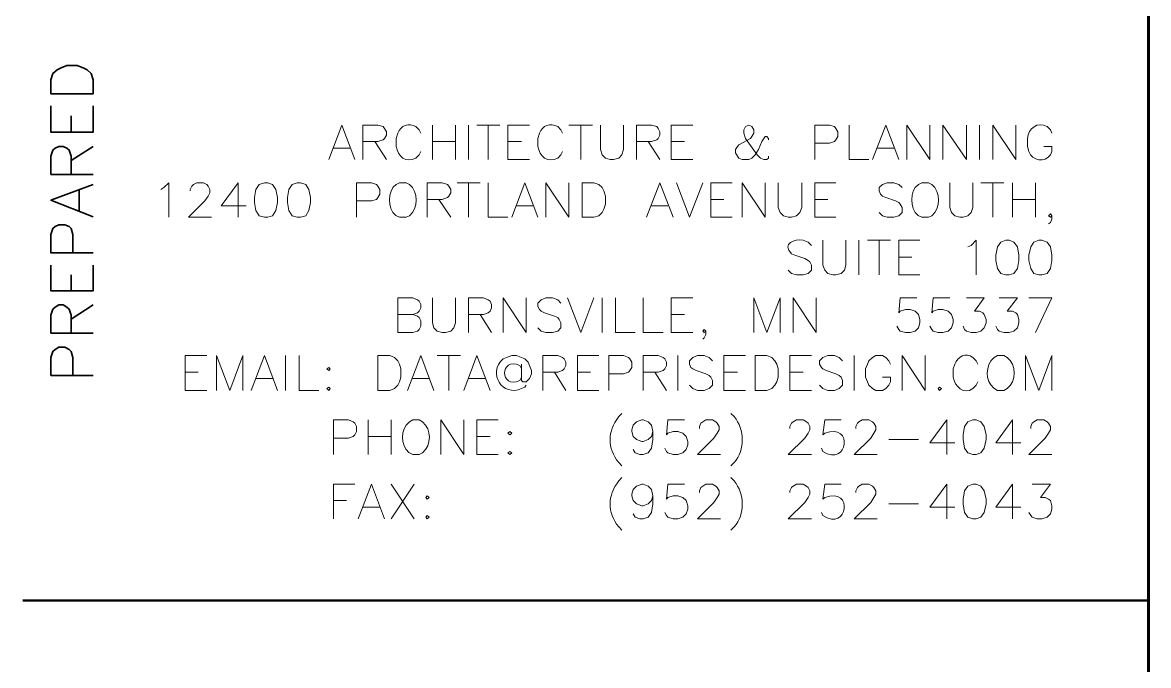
# Model space of a CAD drawing. Header units: inches. Extents: x 5 to 516, y -193 to 129.
# Drawn here: x 136.77 to 144.77, y 49.02 to 53.59 of the extents above; entities that cross this region are included whole.
import ezdxf

# ---------------------------------------------------------------- set-up
doc = ezdxf.new("R2010")
doc.units = ezdxf.units.IN
doc.header["$MEASUREMENT"] = 0
doc.layers.add('PDF_Geometry', color=7, linetype='Continuous')

msp = doc.modelspace()

# ---------------------------------------------------------------- linework, layer by layer
at = {"layer": 'PDF_Geometry', "lineweight": 60}
msp.add_lwpolyline([(144.7703083, 5.7343364), (144.7703083, 95.731007), (9.7736341, 95.731007), (9.7736341, 5.7343364)], dxfattribs=at)
at = {"layer": 'PDF_Geometry', "lineweight": 35}
msp.add_lwpolyline([(137.2736409, 53.0843361), (136.9736409, 53.0843361), (136.9736409, 53.1843361), (136.9869742, 53.2276694), (137.0169742, 53.2543361), (137.0469742, 53.2676695), (137.0869742, 53.2843361), (137.1603076, 53.2843361), (137.2036409, 53.2676695), (137.2303076, 53.2543361), (137.2603076, 53.2276694), (137.2736409, 53.1843361)], close=True, dxfattribs=at)
for points in [[(137.2736409, 52.9976704), (137.2736409, 52.8110037), (136.9736409, 52.8110037), (136.9736409, 52.9976704)], [(137.1169738, 52.8110037), (137.1169738, 52.9276704)], [(137.2736409, 52.5110023), (136.9736409, 52.5110023), (136.9736409, 52.6410023), (136.9869742, 52.6843357), (137.0036409, 52.697669), (137.0303075, 52.7110023), (137.0603075, 52.7110023), (137.0869742, 52.697669), (137.1036409, 52.6843357), (137.1169742, 52.6410023), (137.1169742, 52.5110023)], [(137.1169738, 52.6110016), (137.2736405, 52.7110017)], [(137.2736409, 52.2110043), (136.9736409, 52.327671), (137.2736409, 52.4410043)], [(137.1736407, 52.2543359), (137.1736407, 52.3976692)], [(137.2736409, 51.9543379), (136.9736409, 51.9543379), (136.9736409, 52.0843379), (136.9869742, 52.1276713), (137.0036409, 52.1410046), (137.0303075, 52.1543379), (137.0736409, 52.1543379), (137.1036409, 52.1410046), (137.1169742, 52.1276713), (137.1303076, 52.0843379), (137.1303076, 51.9543379)], [(137.2736409, 51.8676721), (137.2736409, 51.6843387), (136.9736409, 51.6843387), (136.9736409, 51.8676721)], [(137.1169738, 51.6843387), (137.1169738, 51.797672)], [(137.2736409, 51.3843373), (136.9736409, 51.3843373), (136.9736409, 51.511004), (136.9869742, 51.5543373), (137.0036409, 51.5676707), (137.0303075, 51.5843373), (137.0603075, 51.5843373), (137.0869742, 51.5676707), (137.1036409, 51.5543373), (137.1169742, 51.511004), (137.1169742, 51.3843373)], [(137.1169738, 51.4843367), (137.2736405, 51.5843367)], [(137.2736409, 51.0843359), (136.9736409, 51.0843359), (136.9736409, 51.2110026), (136.9869742, 51.254336), (137.0036409, 51.2676693), (137.0303075, 51.284336), (137.0736409, 51.284336), (137.1036409, 51.2676693), (137.1169742, 51.254336), (137.1303076, 51.2110026), (137.1303076, 51.0843359)]]:
    msp.add_lwpolyline(points, dxfattribs=at)
at = {"layer": 'PDF_Geometry', "lineweight": 15}
for points in [[(138.9469741, 52.6176714), (139.0403074, 52.8610048), (139.1336408, 52.6176714)], [(139.1903077, 52.6176714), (139.1903077, 52.8610048), (139.2969744, 52.8610048), (139.3336411, 52.8510048), (139.3436411, 52.8376715), (139.3569744, 52.8143381), (139.3569744, 52.7910048), (139.3436411, 52.7676714), (139.3336411, 52.7576714), (139.2969744, 52.7443381), (139.1903077, 52.7443381)], [(139.4369747, 52.8043373), (139.4269747, 52.7676706), (139.4269747, 52.711004)], [(139.600308, 52.8043373), (139.590308, 52.8276706), (139.5669747, 52.851004)], [(139.6836414, 52.8610017), (139.6836414, 52.6176683)], [(139.846974, 52.8610017), (139.846974, 52.6176683)], [(139.9403078, 52.8610017), (139.9403078, 52.6176683)], [(140.0003079, 52.8610017), (140.1636412, 52.8610017)], [(140.080308, 52.8610017), (140.080308, 52.6176683)], [(140.3736408, 52.6176714), (140.2203074, 52.6176714), (140.2203074, 52.8610048), (140.3736408, 52.8610048)], [(140.4436412, 52.8043373), (140.4336411, 52.7676706), (140.4336411, 52.711004)], [(140.6069745, 52.8043373), (140.5969745, 52.8276706), (140.5736412, 52.851004)], [(140.653641, 52.8610017), (140.8203076, 52.8610017)], [(140.7369743, 52.8610017), (140.7369743, 52.6176683)], [(140.8769746, 52.8610017), (140.8769746, 52.6876683), (140.8903079, 52.6510016), (140.9136412, 52.6276683), (140.9469746, 52.6176683), (140.9703079, 52.6176683), (141.0069746, 52.6276683), (141.0303079, 52.6510016), (141.0403079, 52.6876683), (141.0403079, 52.8610017)], [(141.133641, 52.6176714), (141.133641, 52.8610048), (141.2403076, 52.8610048), (141.2769743, 52.8510048), (141.2869743, 52.8376715), (141.3003076, 52.8143381), (141.3003076, 52.7910048), (141.2869743, 52.7676714), (141.2769743, 52.7576714), (141.2403076, 52.7443381), (141.133641, 52.7443381)], [(141.5336411, 52.6176714), (141.3803078, 52.6176714), (141.3803078, 52.8610048), (141.5336411, 52.8610048)], [(142.0703077, 52.7576691), (142.0703077, 52.7676691), (142.0603077, 52.7810025), (142.0469744, 52.7810025), (142.0369744, 52.7676691), (142.0236411, 52.7443358), (142.0003077, 52.6876691), (141.9769744, 52.6510025), (141.9536411, 52.6276691), (141.9303077, 52.6176691), (141.8836411, 52.6176691), (141.8603077, 52.6276691), (141.8503077, 52.6410025), (141.8369744, 52.6643358), (141.8369744, 52.6876691), (141.8503077, 52.7110025), (141.8603077, 52.7210025), (141.9436411, 52.7676691), (141.9536411, 52.7810025), (141.9669744, 52.8043358), (141.9669744, 52.8276691), (141.9536411, 52.8510025), (141.9303077, 52.8610025), (141.9069744, 52.8510025), (141.8969744, 52.8276691), (141.8969744, 52.8043358), (141.9069744, 52.7676691), (141.9303077, 52.7343358), (141.9903077, 52.6510025), (142.0136411, 52.6276691), (142.0369744, 52.6176691), (142.0603077, 52.6176691), (142.0703077, 52.6276691), (142.0703077, 52.6410025)], [(142.4003079, 52.6176714), (142.4003079, 52.8610048), (142.5036412, 52.8610048), (142.5403079, 52.8510048), (142.5503079, 52.8376715), (142.5636413, 52.8143381), (142.5636413, 52.7810048), (142.5503079, 52.7576714), (142.5403079, 52.7443381), (142.5036412, 52.7343381), (142.4003079, 52.7343381)], [(142.6436415, 52.8610017), (142.6436415, 52.6176683), (142.7836415, 52.6176683)], [(142.8103082, 52.6176714), (142.9036416, 52.8610048), (142.9969749, 52.6176714)], [(143.053641, 52.6176714), (143.053641, 52.8610048), (143.2169743, 52.6176714), (143.2169743, 52.8610048)], [(143.3103082, 52.6176714), (143.3103082, 52.8610048), (143.4769749, 52.6176714), (143.4769749, 52.8610048)], [(143.5703079, 52.8610017), (143.5703079, 52.6176683)], [(143.6636416, 52.6176714), (143.6636416, 52.8610048), (143.826975, 52.6176714), (143.826975, 52.8610048)], [(144.0836415, 52.8043373), (144.0736415, 52.8276706), (144.0503082, 52.851004)], [(139.2736411, 52.7443363), (139.3569744, 52.6176697)], [(139.6836414, 52.7443363), (139.8469747, 52.7443363)], [(140.2203074, 52.7443363), (140.3169741, 52.7443363)], [(141.2169743, 52.7443363), (141.3003076, 52.6176697)], [(141.3803078, 52.7443363), (141.4736411, 52.7443363)], [(143.9103082, 52.7676706), (143.9103082, 52.711004), (143.9203082, 52.6743373)], [(144.0736415, 52.651004), (144.0836415, 52.6743373), (144.0836415, 52.711004), (144.0269749, 52.711004)], [(138.9803078, 52.6976716), (139.0969744, 52.6976716)], [(139.5669747, 52.6276706), (139.590308, 52.651004), (139.600308, 52.6743373)], [(140.5736412, 52.6276706), (140.5969745, 52.651004), (140.6069745, 52.6743373)], [(142.843641, 52.6976716), (142.9603077, 52.6976716)], [(137.7536409, 52.4043366), (137.7769742, 52.4176699), (137.8103076, 52.4510033), (137.8103076, 52.2076699)], [(137.9636409, 52.394337), (137.9636409, 52.404337), (137.9736409, 52.4276703), (137.9869742, 52.4410037), (138.0103075, 52.4510037), (138.0569742, 52.4510037), (138.0803075, 52.4410037), (138.0903075, 52.4276703), (138.1036409, 52.404337), (138.1036409, 52.3810037), (138.0903075, 52.3576703), (138.0669742, 52.324337), (137.9503075, 52.2076703), (138.1136409, 52.2076703)], [(138.3036406, 52.2076714), (138.3036406, 52.4510048), (138.1836406, 52.2876714), (138.3603073, 52.2876714)], [(139.1436412, 52.2076711), (139.1436412, 52.4510045), (139.2503079, 52.4510045), (139.2869746, 52.4410045), (139.2969746, 52.4276711), (139.3103079, 52.4043378), (139.3103079, 52.3710045), (139.2969746, 52.3476711), (139.2869746, 52.3343378), (139.2503079, 52.3243378), (139.1436412, 52.3243378)], [(139.5203073, 52.4410048), (139.496974, 52.4510048), (139.4503073, 52.4510048), (139.426974, 52.4410048), (139.4036407, 52.4176714)], [(139.6469745, 52.2076711), (139.6469745, 52.4510045), (139.7536412, 52.4510045), (139.7903078, 52.4410045), (139.8003078, 52.4276711), (139.8136412, 52.4043378), (139.8136412, 52.3810045), (139.8003078, 52.3576711), (139.7903078, 52.3476711), (139.7536412, 52.3343378), (139.6469745, 52.3343378)], [(139.8603076, 52.4510048), (140.023641, 52.4510048)], [(139.9403078, 52.4510048), (139.9403078, 52.2076714)], [(140.080308, 52.4510048), (140.080308, 52.2076714), (140.220308, 52.2076714)], [(140.2469747, 52.2076711), (140.340308, 52.4510045), (140.4336414, 52.2076711)], [(140.4903075, 52.2076711), (140.4903075, 52.4510045), (140.6536408, 52.2076711), (140.6536408, 52.4510045)], [(141.2036407, 52.2076711), (141.3003073, 52.4510045), (141.3936407, 52.2076711)], [(141.4169747, 52.4510048), (141.510308, 52.2076714), (141.6036413, 52.4510048)], [(141.8136408, 52.2076711), (141.6603074, 52.2076711), (141.6603074, 52.4510045), (141.8136408, 52.4510045)], [(141.883641, 52.2076711), (141.883641, 52.4510045), (142.0469744, 52.2076711), (142.0469744, 52.4510045)], [(142.1403074, 52.4510048), (142.1403074, 52.2776714), (142.1536408, 52.2410047), (142.1769741, 52.2176714), (142.2103074, 52.2076714), (142.2336408, 52.2076714), (142.2703075, 52.2176714), (142.2936408, 52.2410047), (142.3069741, 52.2776714), (142.3069741, 52.4510048)], [(142.5503079, 52.2076711), (142.4003079, 52.2076711), (142.4003079, 52.4510045), (142.5503079, 52.4510045)], [(143.0203082, 52.4176694), (142.9969748, 52.4410027), (142.9603082, 52.4510027), (142.9136415, 52.4510027), (142.8803081, 52.4410027), (142.8569748, 52.4176694), (142.8569748, 52.394336), (142.8669748, 52.3710027), (142.8803081, 52.3576694), (142.9036415, 52.3476694), (142.9736415, 52.324336), (142.9969748, 52.3110027), (143.0069748, 52.3010027), (143.0203082, 52.2776694), (143.0203082, 52.2410027), (142.9969748, 52.2176694), (142.9603082, 52.2076694), (142.9136415, 52.2076694), (142.8803081, 52.2176694), (142.8569748, 52.2410027)], [(143.2303076, 52.4410048), (143.2069742, 52.4510048), (143.1603076, 52.4510048), (143.1369742, 52.4410048), (143.1136409, 52.4176714)], [(143.3603079, 52.4510048), (143.3603079, 52.2776714), (143.3703079, 52.2410047), (143.3936413, 52.2176714), (143.4303079, 52.2076714), (143.4536413, 52.2076714), (143.4869746, 52.2176714), (143.5103079, 52.2410047), (143.5236413, 52.2776714), (143.5236413, 52.4510048)], [(143.5803083, 52.4510048), (143.7436417, 52.4510048)], [(143.6636416, 52.4510048), (143.6636416, 52.2076714)], [(143.803641, 52.4510048), (143.803641, 52.2076714)], [(143.9669745, 52.4510048), (143.9669745, 52.2076714)], [(139.7303078, 52.334336), (139.8136412, 52.2076694)], [(141.6603074, 52.334336), (141.7536408, 52.334336)], [(142.4003079, 52.334336), (142.4936412, 52.334336)], [(143.803641, 52.334336), (143.9669744, 52.334336)], [(140.2803075, 52.2876713), (140.3969742, 52.2876713)], [(141.2403075, 52.2876713), (141.3569742, 52.2876713)], [(144.0836415, 52.2176707), (144.0736415, 52.2076707), (144.0603082, 52.2176707), (144.0736415, 52.2310041), (144.0836415, 52.2176707), (144.0836415, 52.1943374), (144.0736415, 52.1710041), (144.0603082, 52.1610041)], [(139.4503073, 52.2076714), (139.496974, 52.2076714), (139.5203073, 52.2176714)], [(143.1603076, 52.2076714), (143.2069742, 52.2076714), (143.2303076, 52.2176714)], [(142.3769747, 52.0076691), (142.3536413, 52.0310024), (142.3169747, 52.0443357)], [(142.4569748, 52.0443376), (142.4569748, 51.867671), (142.4703081, 51.8310043), (142.4936415, 51.807671), (142.5269748, 51.797671), (142.5503082, 51.797671), (142.5869748, 51.807671), (142.6103082, 51.8310043), (142.6203082, 51.867671), (142.6203082, 52.0443376)], [(142.7136412, 52.0443376), (142.7136412, 51.797671)], [(142.7736413, 52.0443376), (142.9369747, 52.0443376)], [(142.8569747, 52.0443376), (142.8569747, 51.797671)], [(143.1469749, 51.7976708), (142.9969749, 51.7976708), (142.9969749, 52.0443375), (143.1469749, 52.0443375)], [(143.4869745, 51.9976695), (143.5103079, 52.0076695), (143.5469745, 52.0443362), (143.5469745, 51.7976695)], [(142.2336413, 51.9476691), (142.2569747, 51.9376691), (142.330308, 51.9143357), (142.3536413, 51.9010024), (142.3636413, 51.8910024), (142.3769747, 51.8676691), (142.3769747, 51.8310024), (142.3536413, 51.8076691), (142.3169747, 51.7976691), (142.270308, 51.7976691), (142.2336413, 51.8076691), (142.210308, 51.8310024)], [(142.9969749, 51.9243357), (143.0903083, 51.9243357)], [(139.4369745, 51.3876705), (139.4369745, 51.6343372), (139.5436412, 51.6343372), (139.5769746, 51.6210039), (139.5903079, 51.6110039), (139.6003079, 51.5876705), (139.6003079, 51.5643372), (139.5903079, 51.5410039), (139.5769746, 51.5276705), (139.5436412, 51.5176705), (139.4369745, 51.5176705)], [(139.6836414, 51.6343373), (139.6836414, 51.4576707), (139.6936414, 51.421004), (139.7169747, 51.3976707), (139.7536414, 51.3876707), (139.7769747, 51.3876707), (139.8136414, 51.3976707), (139.8369747, 51.421004), (139.8469747, 51.4576707), (139.8469747, 51.6343373)], [(139.9403078, 51.3876705), (139.9403078, 51.6343372), (140.0469745, 51.6343372), (140.0803078, 51.6210039), (140.0936411, 51.6110039), (140.1036411, 51.5876705), (140.1036411, 51.5643372), (140.0936411, 51.5410039), (140.0803078, 51.5276705), (140.0469745, 51.5176705), (139.9403078, 51.5176705)], [(140.1869746, 51.3876705), (140.1869746, 51.6343372), (140.3503079, 51.3876705), (140.3503079, 51.6343372)], [(140.5969741, 51.5976688), (140.5736407, 51.6210021), (140.5369741, 51.6343354), (140.4903074, 51.6343354), (140.456974, 51.6210021), (140.4336407, 51.5976688), (140.4336407, 51.5743354), (140.4436407, 51.5510021), (140.456974, 51.5410021), (140.4803074, 51.5276688), (140.5503074, 51.5043354), (140.5736407, 51.4943354), (140.5836407, 51.4810021), (140.5969741, 51.4576688), (140.5969741, 51.4210021), (140.5736407, 51.3976688), (140.5369741, 51.3876688), (140.4903074, 51.3876688), (140.456974, 51.3976688), (140.4336407, 51.4210021)], [(140.6436414, 51.6343373), (140.7369747, 51.3876707), (140.8303081, 51.6343373)], [(140.8903073, 51.6343373), (140.8903073, 51.3876707)], [(140.9836411, 51.6343373), (140.9836411, 51.3876707), (141.1236411, 51.3876707)], [(141.1803074, 51.6343373), (141.1803074, 51.3876707), (141.3236408, 51.3876707)], [(141.5336411, 51.3876705), (141.3803078, 51.3876705), (141.3803078, 51.6343372), (141.5336411, 51.6343372)], [(141.9669744, 51.3876705), (141.9669744, 51.6343372), (142.0603077, 51.3876705), (142.153641, 51.6343372), (142.153641, 51.3876705)], [(142.2469749, 51.3876705), (142.2469749, 51.6343372), (142.4103082, 51.3876705), (142.4103082, 51.6343372)], [(143.1236415, 51.6343373), (143.0069749, 51.6343373), (142.9969749, 51.5276707), (143.0069749, 51.541004), (143.0436415, 51.551004), (143.0769749, 51.551004), (143.1136415, 51.541004), (143.1369749, 51.5176707), (143.1469749, 51.481004), (143.1469749, 51.4576707), (143.1369749, 51.421004), (143.1136415, 51.3976707), (143.0769749, 51.3876707), (143.0436415, 51.3876707), (143.0069749, 51.3976707), (142.9969749, 51.411004), (142.9836415, 51.4343373)], [(143.3603079, 51.6343373), (143.2403079, 51.6343373), (143.2303079, 51.5276707), (143.2403079, 51.541004), (143.2769746, 51.551004), (143.3103079, 51.551004), (143.3469746, 51.541004), (143.3703079, 51.5176707), (143.3836413, 51.481004), (143.3836413, 51.4576707), (143.3703079, 51.421004), (143.3469746, 51.3976707), (143.3103079, 51.3876707), (143.2769746, 51.3876707), (143.2403079, 51.3976707), (143.2303079, 51.411004), (143.2169746, 51.4343373)], [(143.4769749, 51.6343373), (143.6036416, 51.6343373), (143.5336416, 51.541004), (143.5703083, 51.541004), (143.5936416, 51.5276707), (143.6036416, 51.5176707), (143.6169749, 51.481004), (143.6169749, 51.4576707), (143.6036416, 51.421004), (143.5803083, 51.3976707), (143.5469749, 51.3876707), (143.5103083, 51.3876707), (143.4769749, 51.3976707), (143.4636416, 51.411004), (143.4536416, 51.4343373)], [(143.7103081, 51.6343373), (143.8403081, 51.6343373), (143.7669748, 51.541004), (143.8036415, 51.541004), (143.8269748, 51.5276707), (143.8403081, 51.5176707), (143.8503081, 51.481004), (143.8503081, 51.4576707), (143.8403081, 51.421004), (143.8136415, 51.3976707), (143.7803081, 51.3876707), (143.7436414, 51.3876707), (143.7103081, 51.3976707), (143.6969748, 51.411004), (143.6869748, 51.4343373)], [(143.9669745, 51.3876705), (144.0836412, 51.6343372), (143.9203079, 51.6343372)], [(139.5436411, 51.517672), (139.5769744, 51.5043387), (139.5903078, 51.4943387), (139.6003078, 51.4710054), (139.6003078, 51.4343387), (139.5903078, 51.4110053), (139.5769744, 51.397672), (139.5436411, 51.387672), (139.4369744, 51.387672)], [(140.0236411, 51.517672), (140.1036411, 51.387672)], [(141.3803078, 51.517672), (141.4736411, 51.517672)], [(141.6269746, 51.3976701), (141.6136413, 51.3876701), (141.6036413, 51.3976701), (141.6136413, 51.4110034), (141.6269746, 51.3976701), (141.6269746, 51.3743368), (141.6136413, 51.3510034), (141.6036413, 51.3410034)], [(138.0803073, 50.9776702), (137.926974, 50.9776702), (137.926974, 51.2243369), (138.0803073, 51.2243369)], [(138.1503076, 50.9776702), (138.1503076, 51.2243369), (138.2436409, 50.9776702), (138.3369742, 51.2243369), (138.3369742, 50.9776702)], [(138.3969744, 50.9776702), (138.4903077, 51.2243369), (138.5836411, 50.9776702)], [(138.6403072, 51.224337), (138.6403072, 50.9776704)], [(138.7369741, 51.224337), (138.7369741, 50.9776704), (138.8769742, 50.9776704)], [(139.5069742, 50.9776702), (139.6003076, 51.2243369), (139.6936409, 50.9776702)], [(139.7169742, 51.224337), (139.8836409, 51.224337)], [(139.8003075, 51.224337), (139.8003075, 50.9776704)], [(139.9069741, 50.9776702), (140.0003074, 51.2243369), (140.0936408, 50.9776702)], [(140.3169744, 51.1643361), (140.3169744, 51.0476694), (140.3269744, 51.0376694), (140.3503077, 51.0376694), (140.3736411, 51.0610027), (140.3869744, 51.0943361), (140.3869744, 51.1176694), (140.3736411, 51.1543361), (140.3636411, 51.1776694), (140.3403077, 51.2010028), (140.3169744, 51.2110028), (140.2803077, 51.2243361), (140.2469744, 51.2243361), (140.2103077, 51.2110028), (140.1869744, 51.2010028)], [(140.4669742, 50.9776702), (140.4669742, 51.2243369), (140.5736409, 51.2243369), (140.6069743, 51.2110036), (140.6203076, 51.2010036), (140.6303076, 51.1776702), (140.6303076, 51.1543369), (140.6203076, 51.1310036), (140.6069743, 51.1176702), (140.5736409, 51.1076702), (140.4669742, 51.1076702)], [(140.8669744, 50.9776702), (140.7136411, 50.9776702), (140.7136411, 51.2243369), (140.8669744, 51.2243369)], [(140.9369747, 50.9776702), (140.9369747, 51.2243369), (141.040308, 51.2243369), (141.0769747, 51.2110036), (141.0869747, 51.2010036), (141.100308, 51.1776702), (141.100308, 51.1410036), (141.0869747, 51.1176702), (141.0769747, 51.1076702), (141.040308, 51.0943369), (140.9369747, 51.0943369)], [(141.1803074, 50.9776702), (141.1803074, 51.2243369), (141.2869741, 51.2243369), (141.3236408, 51.2110036), (141.3336408, 51.2010036), (141.3469741, 51.1776702), (141.3469741, 51.1543369), (141.3336408, 51.1310036), (141.3236408, 51.1176702), (141.2869741, 51.1076702), (141.1803074, 51.1076702)], [(141.4269743, 51.224337), (141.4269743, 50.9776704)], [(141.6736411, 51.1876685), (141.6503077, 51.2110018), (141.6136411, 51.2243351), (141.5669744, 51.2243351), (141.5336411, 51.2110018), (141.5103077, 51.1876685), (141.5103077, 51.1643351), (141.5203077, 51.1410018), (141.5336411, 51.1310018), (141.5569744, 51.1176685), (141.6269744, 51.0943351), (141.6503077, 51.0843351), (141.6603077, 51.0710018), (141.6736411, 51.0476685), (141.6736411, 51.0143351), (141.6503077, 50.9910018), (141.6136411, 50.9776685), (141.5669744, 50.9776685), (141.5336411, 50.9910018), (141.5103077, 51.0143351)], [(141.9069746, 50.9776702), (141.7536412, 50.9776702), (141.7536412, 51.2243369), (141.9069746, 51.2243369)], [(142.3769741, 50.9776702), (142.2236408, 50.9776702), (142.2236408, 51.2243369), (142.3769741, 51.2243369)], [(142.5969742, 51.1876685), (142.5736409, 51.2110018), (142.5403075, 51.2243351), (142.4936409, 51.2243351), (142.4569742, 51.2110018), (142.4336409, 51.1876685), (142.4336409, 51.1643351), (142.4469742, 51.1410018), (142.4569742, 51.1310018), (142.4803075, 51.1176685), (142.5503075, 51.0943351), (142.5736409, 51.0843351), (142.5869742, 51.0710018), (142.5969742, 51.0476685), (142.5969742, 51.0143351), (142.5736409, 50.9910018), (142.5403075, 50.9776685), (142.4936409, 50.9776685), (142.4569742, 50.9910018), (142.4336409, 51.0143351)], [(142.6803076, 51.224337), (142.6803076, 50.9776704)], [(142.9369748, 51.1643361), (142.9269748, 51.1876694), (142.9036415, 51.2110028), (142.8803081, 51.2243361), (142.8336415, 51.2243361), (142.8103081, 51.2110028), (142.7836415, 51.1876694), (142.7736415, 51.1643361), (142.7603081, 51.1310027), (142.7603081, 51.0710027), (142.7736415, 51.0376694), (142.7836415, 51.0143361), (142.8103081, 50.9910027), (142.8336415, 50.9776694), (142.8803081, 50.9776694), (142.9036415, 50.9910027), (142.9269748, 51.0143361), (142.9369748, 51.0376694), (142.9369748, 51.0710027), (142.8803081, 51.0710027)], [(143.0203082, 50.9776702), (143.0203082, 51.2243369), (143.1836415, 50.9776702), (143.1836415, 51.2243369)], [(143.5569742, 51.1643361), (143.5469742, 51.1876694), (143.5236409, 51.2110028)], [(143.7669745, 51.2110037), (143.7436411, 51.224337), (143.6969745, 51.224337), (143.6736411, 51.2110037), (143.6503078, 51.1876704)], [(143.8969748, 50.9776702), (143.8969748, 51.2243369), (143.9903082, 50.9776702), (144.0836415, 51.2243369), (144.0836415, 50.9776702)], [(140.3169744, 51.1310041), (140.3036411, 51.1543374)], [(143.3936409, 51.1643361), (143.3836409, 51.1310027), (143.3836409, 51.0710027)], [(137.926974, 51.1076717), (138.0203073, 51.1076717)], [(138.4303072, 51.0610036), (138.5469739, 51.0610036)], [(139.5436411, 51.0610036), (139.6603078, 51.0610036)], [(139.9403078, 51.0610036), (140.0569745, 51.0610036)], [(140.3036411, 51.0476708), (140.3169744, 51.0710041)], [(140.5503076, 51.1076717), (140.6303076, 50.9776717)], [(140.7136411, 51.1076717), (140.8069744, 51.1076717)], [(141.2636408, 51.1076717), (141.3469741, 50.9776717)], [(141.7536412, 51.1076717), (141.8503079, 51.1076717)], [(142.2236408, 51.1076717), (142.3169741, 51.1076717)], [(143.5236409, 50.9910027), (143.5469742, 51.0143361), (143.5569742, 51.0376694)], [(140.3169744, 50.9910027), (140.3403077, 51.0010027), (140.3503077, 51.0143361)], [(143.6969745, 50.9776704), (143.7436411, 50.9776704), (143.7669745, 50.9910037)], [(141.0303076, 50.8143367), (141.0069743, 50.7910034)], [(141.8036409, 50.8143367), (141.8269742, 50.7910034)], [(138.9803078, 50.5210018), (138.9803078, 50.7676684), (139.0869744, 50.7676684), (139.1203078, 50.7543351), (139.1336411, 50.7443351), (139.1436411, 50.7210018), (139.1436411, 50.6843351), (139.1336411, 50.6610018), (139.1203078, 50.6510018), (139.0869744, 50.6376684), (138.9803078, 50.6376684)], [(139.2269746, 50.767672), (139.2269746, 50.5210053)], [(139.3903072, 50.767672), (139.3903072, 50.5210053)], [(139.6136411, 50.7543386), (139.5903078, 50.767672), (139.5436411, 50.767672), (139.5203078, 50.7543386), (139.4969744, 50.7310053)], [(139.7436406, 50.5210018), (139.7436406, 50.7676684), (139.906974, 50.5210018), (139.906974, 50.7676684)], [(140.1503079, 50.5210018), (140.0003079, 50.5210018), (140.0003079, 50.7676684), (140.1503079, 50.7676684)], [(141.250308, 50.6843386), (141.240308, 50.6510053), (141.2169746, 50.627672), (141.180308, 50.6143386), (141.170308, 50.6143386), (141.1336413, 50.627672), (141.110308, 50.6510053), (141.100308, 50.6843386), (141.100308, 50.697672), (141.110308, 50.7310053), (141.1336413, 50.7543386), (141.170308, 50.767672), (141.180308, 50.767672), (141.2169746, 50.7543386), (141.240308, 50.7310053), (141.250308, 50.6843386), (141.250308, 50.627672), (141.240308, 50.5676719), (141.2169746, 50.5343386), (141.180308, 50.5210053), (141.1569746, 50.5210053), (141.1236413, 50.5343386), (141.110308, 50.5576719)], [(141.4736407, 50.767672), (141.356974, 50.767672), (141.346974, 50.6610053), (141.356974, 50.6743386), (141.3936407, 50.6843386), (141.4269741, 50.6843386), (141.4636407, 50.6743386), (141.4869741, 50.6510053), (141.4969741, 50.6143386), (141.4969741, 50.5910053), (141.4869741, 50.5576719), (141.4636407, 50.5343386), (141.4269741, 50.5210053), (141.3936407, 50.5210053), (141.356974, 50.5343386), (141.346974, 50.5443386), (141.3336407, 50.5676719)], [(141.5803081, 50.707671), (141.5803081, 50.7210043), (141.5903081, 50.7443377), (141.6036415, 50.7543377), (141.6269748, 50.767671), (141.6736415, 50.767671), (141.6969748, 50.7543377), (141.7069748, 50.7443377), (141.7203082, 50.7210043), (141.7203082, 50.697671), (141.7069748, 50.6743377), (141.6836415, 50.637671), (141.5669748, 50.5210043), (141.7303082, 50.5210043)], [(142.2236408, 50.707671), (142.2236408, 50.7210043), (142.2336408, 50.7443377), (142.2469741, 50.7543377), (142.2703075, 50.767671), (142.3169741, 50.767671), (142.3403075, 50.7543377), (142.3536408, 50.7443377), (142.3636408, 50.7210043), (142.3636408, 50.697671), (142.3536408, 50.6743377), (142.3303075, 50.637671), (142.2103074, 50.5210043), (142.3769741, 50.5210043)], [(142.5869746, 50.767672), (142.4703079, 50.767672), (142.4569746, 50.6610053), (142.4703079, 50.6743386)], [(142.690308, 50.707671), (142.690308, 50.7210043), (142.7036413, 50.7443377), (142.7136413, 50.7543377), (142.7369747, 50.767671), (142.7836413, 50.767671), (142.810308, 50.7543377), (142.820308, 50.7443377), (142.8336413, 50.7210043), (142.8336413, 50.697671), (142.820308, 50.6743377), (142.7969747, 50.637671), (142.680308, 50.5210043), (142.8436413, 50.5210043)], [(143.3369747, 50.5210053), (143.3369747, 50.767672), (143.2169747, 50.6043386), (143.3936414, 50.6043386)], [(143.803641, 50.5210053), (143.803641, 50.767672), (143.6869744, 50.6043386), (143.8636411, 50.6043386)], [(143.9336417, 50.707671), (143.9336417, 50.7210043), (143.9436417, 50.7443377), (143.956975, 50.7543377), (143.9803084, 50.767671), (144.026975, 50.767671), (144.0503084, 50.7543377), (144.0603084, 50.7443377), (144.0736417, 50.7210043), (144.0736417, 50.697671), (144.0603084, 50.6743377), (144.036975, 50.637671), (143.9203084, 50.5210043), (144.0836417, 50.5210043)], [(139.2269746, 50.6510033), (139.3903079, 50.6510033)], [(140.0003079, 50.6510033), (140.0936412, 50.6510033)], [(142.4569746, 50.5443386), (142.4469746, 50.5676719)], [(142.9269744, 50.6276709), (143.1369744, 50.6276709)], [(139.5436411, 50.5210053), (139.5903078, 50.5210053), (139.6136411, 50.5343386)], [(141.0069743, 50.4643367), (141.0303076, 50.4410034)], [(141.8269742, 50.4643367), (141.8036409, 50.4410034)], [(138.9803078, 50.0643367), (138.9803078, 50.3110034), (139.1336411, 50.3110034)], [(139.156974, 50.0643367), (139.2503074, 50.3110034), (139.3436407, 50.0643367)], [(139.3903072, 50.3110035), (139.5536406, 50.0643368)], [(139.5536407, 50.3110035), (139.3903074, 50.0643368)], [(141.0303076, 50.3576717), (141.0069743, 50.3343383)], [(141.250308, 50.2276702), (141.240308, 50.1943368), (141.2169746, 50.1710035), (141.180308, 50.1576702), (141.170308, 50.1576702), (141.1336413, 50.1710035), (141.110308, 50.1943368), (141.100308, 50.2276702), (141.100308, 50.2410035), (141.110308, 50.2743368), (141.1336413, 50.2976702), (141.170308, 50.3110035), (141.180308, 50.3110035), (141.2169746, 50.2976702), (141.240308, 50.2743368), (141.250308, 50.2276702), (141.250308, 50.1710035), (141.240308, 50.1110035), (141.2169746, 50.0776701), (141.180308, 50.0643368), (141.1569746, 50.0643368), (141.1236413, 50.0776701), (141.110308, 50.1010035)], [(141.4736407, 50.3110035), (141.356974, 50.3110035), (141.346974, 50.2043368), (141.356974, 50.2176702), (141.3936407, 50.2276702), (141.4269741, 50.2276702), (141.4636407, 50.2176702), (141.4869741, 50.1943368), (141.4969741, 50.1576702), (141.4969741, 50.1343368), (141.4869741, 50.1010035), (141.4636407, 50.0776701), (141.4269741, 50.0643368), (141.3936407, 50.0643368), (141.356974, 50.0776701), (141.346974, 50.0876701), (141.3336407, 50.1110035)], [(141.5803081, 50.2510025), (141.5803081, 50.2643359), (141.5903081, 50.2876692), (141.6036415, 50.2976692), (141.6269748, 50.3110025), (141.6736415, 50.3110025), (141.6969748, 50.2976692), (141.7069748, 50.2876692), (141.7203082, 50.2643359), (141.7203082, 50.2410025), (141.7069748, 50.2176692), (141.6836415, 50.1810025), (141.5669748, 50.0643359), (141.7303082, 50.0643359)], [(141.8036409, 50.3576717), (141.8269742, 50.3343383)], [(142.2236408, 50.2510025), (142.2236408, 50.2643359), (142.2336408, 50.2876692), (142.2469741, 50.2976692), (142.2703075, 50.3110025), (142.3169741, 50.3110025), (142.3403075, 50.2976692), (142.3536408, 50.2876692), (142.3636408, 50.2643359), (142.3636408, 50.2410025), (142.3536408, 50.2176692), (142.3303075, 50.1810025), (142.2103074, 50.0643359), (142.3769741, 50.0643359)], [(142.5869746, 50.3110035), (142.4703079, 50.3110035), (142.4569746, 50.2043368), (142.4703079, 50.2176702)], [(142.690308, 50.2510025), (142.690308, 50.2643359), (142.7036413, 50.2876692), (142.7136413, 50.2976692), (142.7369747, 50.3110025), (142.7836413, 50.3110025), (142.810308, 50.2976692), (142.820308, 50.2876692), (142.8336413, 50.2643359), (142.8336413, 50.2410025), (142.820308, 50.2176692), (142.7969747, 50.1810025), (142.680308, 50.0643359), (142.8436413, 50.0643359)], [(143.3369747, 50.0643368), (143.3369747, 50.3110035), (143.2169747, 50.1476702), (143.3936414, 50.1476702)], [(143.803641, 50.0643368), (143.803641, 50.3110035), (143.6869744, 50.1476702), (143.8636411, 50.1476702)], [(143.9436413, 50.3110035), (144.0736413, 50.3110035), (144.0036413, 50.2176702), (144.0369746, 50.2176702), (144.060308, 50.2043368), (144.0736413, 50.1943368), (144.0836413, 50.1576702), (144.0836413, 50.1343368), (144.0736413, 50.1010035), (144.050308, 50.0776701), (144.0136413, 50.0643368), (143.980308, 50.0643368), (143.9436413, 50.0776701), (143.9336413, 50.0876701), (143.920308, 50.1110035)], [(138.9803078, 50.1943348), (139.0736411, 50.1943348)], [(142.9269744, 50.1710024), (143.1369744, 50.1710024)], [(139.1903077, 50.14767), (139.3103077, 50.14767)], [(142.4569746, 50.0876701), (142.4469746, 50.1110035)], [(141.0069743, 50.0076716), (141.0303076, 49.9843383)], [(141.8269742, 50.0076716), (141.8036409, 49.9843383)]]:
    msp.add_lwpolyline(points, dxfattribs=at)
for points in [[(138.4903073, 52.4510048), (138.4536407, 52.4410048), (138.4303073, 52.4043381), (138.4203073, 52.3476714), (138.4203073, 52.3110047), (138.4303073, 52.2543381), (138.4536407, 52.2176714), (138.4903073, 52.2076714), (138.5136407, 52.2076714), (138.546974, 52.2176714), (138.5703073, 52.2543381), (138.5836407, 52.3110047), (138.5836407, 52.3476714), (138.5703073, 52.4043381), (138.546974, 52.4410048), (138.5136407, 52.4510048)], [(138.7236405, 52.4510048), (138.6869738, 52.4410048), (138.6636405, 52.4043381), (138.6536405, 52.3476714), (138.6536405, 52.3110047), (138.6636405, 52.2543381), (138.6869738, 52.2176714), (138.7236405, 52.2076714), (138.7469738, 52.2076714), (138.7836405, 52.2176714), (138.8069738, 52.2543381), (138.8169738, 52.3110047), (138.8169738, 52.3476714), (138.8069738, 52.4043381), (138.7836405, 52.4410048), (138.7469738, 52.4510048)], [(140.7469747, 52.2076711), (140.7469747, 52.4510045), (140.8303081, 52.4510045), (140.8669748, 52.4410045), (140.8903081, 52.4176711), (140.9003081, 52.3943378), (140.9136414, 52.3576711), (140.9136414, 52.3010045), (140.9003081, 52.2643378), (140.8903081, 52.2410045), (140.8669748, 52.2176711), (140.8303081, 52.2076711)], [(143.7569746, 52.0443376), (143.7203079, 52.0310043), (143.6969746, 51.997671), (143.6869746, 51.937671), (143.6869746, 51.9010043), (143.6969746, 51.8443376), (143.7203079, 51.807671), (143.7569746, 51.797671), (143.7803079, 51.797671), (143.8136413, 51.807671), (143.8403079, 51.8443376), (143.8503079, 51.9010043), (143.8503079, 51.937671), (143.8403079, 51.997671), (143.8136413, 52.0310043), (143.7803079, 52.0443376)], [(143.9903078, 52.0443376), (143.9569744, 52.0310043), (143.9336411, 51.997671), (143.9203078, 51.937671), (143.9203078, 51.9010043), (143.9336411, 51.8443376), (143.9569744, 51.807671), (143.9903078, 51.797671), (144.0136411, 51.797671), (144.0503078, 51.807671), (144.0736411, 51.8443376), (144.0836411, 51.9010043), (144.0836411, 51.937671), (144.0736411, 51.997671), (144.0503078, 52.0310043), (144.0136411, 52.0443376)], [(139.2969743, 50.9776702), (139.2969743, 51.2243369), (139.3803076, 51.2243369), (139.413641, 51.2110036), (139.4369743, 51.1876702), (139.4503076, 51.1643369), (139.4603076, 51.1310036), (139.4603076, 51.0710036), (139.4503076, 51.0376702), (139.4369743, 51.0143369), (139.413641, 50.9910036), (139.3803076, 50.9776702)], [(141.9769748, 50.9776702), (141.9769748, 51.2243369), (142.0603081, 51.2243369), (142.0936415, 51.2110036), (142.1169748, 51.1876702), (142.1303082, 51.1643369), (142.1403082, 51.1310036), (142.1403082, 51.0710036), (142.1303082, 51.0376702), (142.1169748, 51.0143369), (142.0936415, 50.9910036), (142.0603081, 50.9776702)], [(138.9469741, 51.1410037), (138.9336408, 51.1310037), (138.9469741, 51.1176704), (138.9569741, 51.1310037)], [(138.9469741, 51.0010026), (138.9336408, 50.9910026), (138.9469741, 50.9776693), (138.9569741, 50.9910026)], [(143.2869742, 51.0010026), (143.2769742, 50.9910026), (143.2869742, 50.9776693), (143.3003075, 50.9910026)], [(143.5236414, 50.767672), (143.4869747, 50.7543386), (143.4636414, 50.7210053), (143.4536414, 50.6610053), (143.4536414, 50.627672), (143.4636414, 50.5676719), (143.4869747, 50.5343386), (143.5236414, 50.5210053), (143.5469747, 50.5210053), (143.5803081, 50.5343386), (143.6036414, 50.5676719), (143.6169747, 50.627672), (143.6169747, 50.6610053), (143.6036414, 50.7210053), (143.5803081, 50.7543386), (143.5469747, 50.767672)], [(140.2336411, 50.6843386), (140.2203077, 50.6743386), (140.2336411, 50.6610053), (140.2469744, 50.6743386)], [(140.2336411, 50.5443375), (140.2203077, 50.5343375), (140.2336411, 50.5210042), (140.2469744, 50.5343375)], [(143.5236414, 50.3110035), (143.4869747, 50.2976702), (143.4636414, 50.2643368), (143.4536414, 50.2043368), (143.4536414, 50.1710035), (143.4636414, 50.1110035), (143.4869747, 50.0776701), (143.5236414, 50.0643368), (143.5469747, 50.0643368), (143.5803081, 50.0776701), (143.6036414, 50.1110035), (143.6169747, 50.1710035), (143.6169747, 50.2043368), (143.6036414, 50.2643368), (143.5803081, 50.2976702), (143.5469747, 50.3110035)], [(139.6469745, 50.2276702), (139.6369745, 50.2176702), (139.6469745, 50.2043368), (139.6603078, 50.2176702)], [(139.6469745, 50.0876691), (139.6369745, 50.0776691), (139.6469745, 50.0643357), (139.6603078, 50.0776691)]]:
    msp.add_lwpolyline(points, close=True, dxfattribs=at)
at = {"layer": 'PDF_Geometry', "lineweight": 50}
msp.add_lwpolyline([(136.7736409, 49.4843365), (144.7703083, 49.4843365)], dxfattribs=at)
at = {"layer": 'PDF_Geometry', "lineweight": 15}
for points in [[(139.5669747, 52.851004), (139.514308, 52.8807262), (139.4597525, 52.8589484), (139.4369747, 52.8043373)], [(140.5736412, 52.851004), (140.5209745, 52.8807262), (140.4664189, 52.8589484), (140.4436412, 52.8043373)], [(144.0503082, 52.851004), (143.9794749, 52.8897262), (143.9196971, 52.8392817), (143.9103082, 52.7676706)], [(139.4269747, 52.711004), (139.436308, 52.6394484), (139.4961969, 52.5889484), (139.5669747, 52.6276706)], [(140.4336411, 52.711004), (140.4429745, 52.6394484), (140.5028634, 52.5889484), (140.5736412, 52.6276706)], [(143.9203082, 52.6743373), (143.9472526, 52.6051151), (144.0326415, 52.5932817), (144.0736415, 52.651004)], [(139.4036407, 52.4176714), (139.3603073, 52.361227), (139.3698629, 52.228727), (139.4503073, 52.2076714)], [(139.5203073, 52.2176714), (139.5851407, 52.2715047), (139.5851407, 52.3871714), (139.5203073, 52.4410048)], [(143.1136409, 52.4176714), (143.0703076, 52.3612825), (143.0798631, 52.228727), (143.1603076, 52.2076714)], [(143.2303076, 52.2176714), (143.2951409, 52.2715047), (143.2951409, 52.3871714), (143.2303076, 52.4410048)], [(142.3169747, 52.0443357), (142.2561413, 52.0534469), (142.1639747, 52.0217246), (142.2336413, 51.9476691)], [(140.1869744, 51.2010028), (140.0711411, 51.1016139), (140.1819188, 50.9270583), (140.3169744, 50.9910027)], [(140.3036411, 51.1543374), (140.1609188, 51.2195597), (140.1609188, 50.9824485), (140.3036411, 51.0476708)], [(143.5236409, 51.2110028), (143.4729742, 51.2520583), (143.4154742, 51.2141694), (143.3936409, 51.1643361)], [(143.7669745, 50.9910037), (143.8328078, 51.037837), (143.8328078, 51.1641704), (143.7669745, 51.2110037)], [(143.6503078, 51.1876704), (143.6068634, 51.1201704), (143.6185856, 51.0127259), (143.6969745, 50.9776704)], [(143.3836409, 51.0710027), (143.3920853, 51.0080583), (143.4605853, 50.9409472), (143.5236409, 50.9910027)], [(141.0069743, 50.7910034), (140.9274743, 50.6833923), (140.9226965, 50.5710589), (141.0069743, 50.4643367)], [(141.8269742, 50.7910034), (141.9023631, 50.6992812), (141.9068076, 50.5548923), (141.8269742, 50.4643367)], [(139.4969744, 50.7310053), (139.4512522, 50.6669497), (139.4646967, 50.5532275), (139.5436411, 50.5210053)], [(139.6136411, 50.5343386), (139.6786967, 50.5886164), (139.6786967, 50.7000608), (139.6136411, 50.7543386)], [(142.4703079, 50.6743386), (142.6795857, 50.748172), (142.6360857, 50.4308386), (142.4569746, 50.5443386)], [(141.0069743, 50.3343383), (140.9274743, 50.2267272), (140.9226965, 50.1143939), (141.0069743, 50.0076716)], [(141.8269742, 50.3343383), (141.9023631, 50.2426161), (141.9068076, 50.0982272), (141.8269742, 50.0076716)], [(142.4703079, 50.2176702), (142.6795857, 50.2915035), (142.6360857, 49.9741146), (142.4569746, 50.0876701)]]:
    msp.add_open_spline(points, degree=3, dxfattribs=at)

doc.saveas('drawing.dxf')
